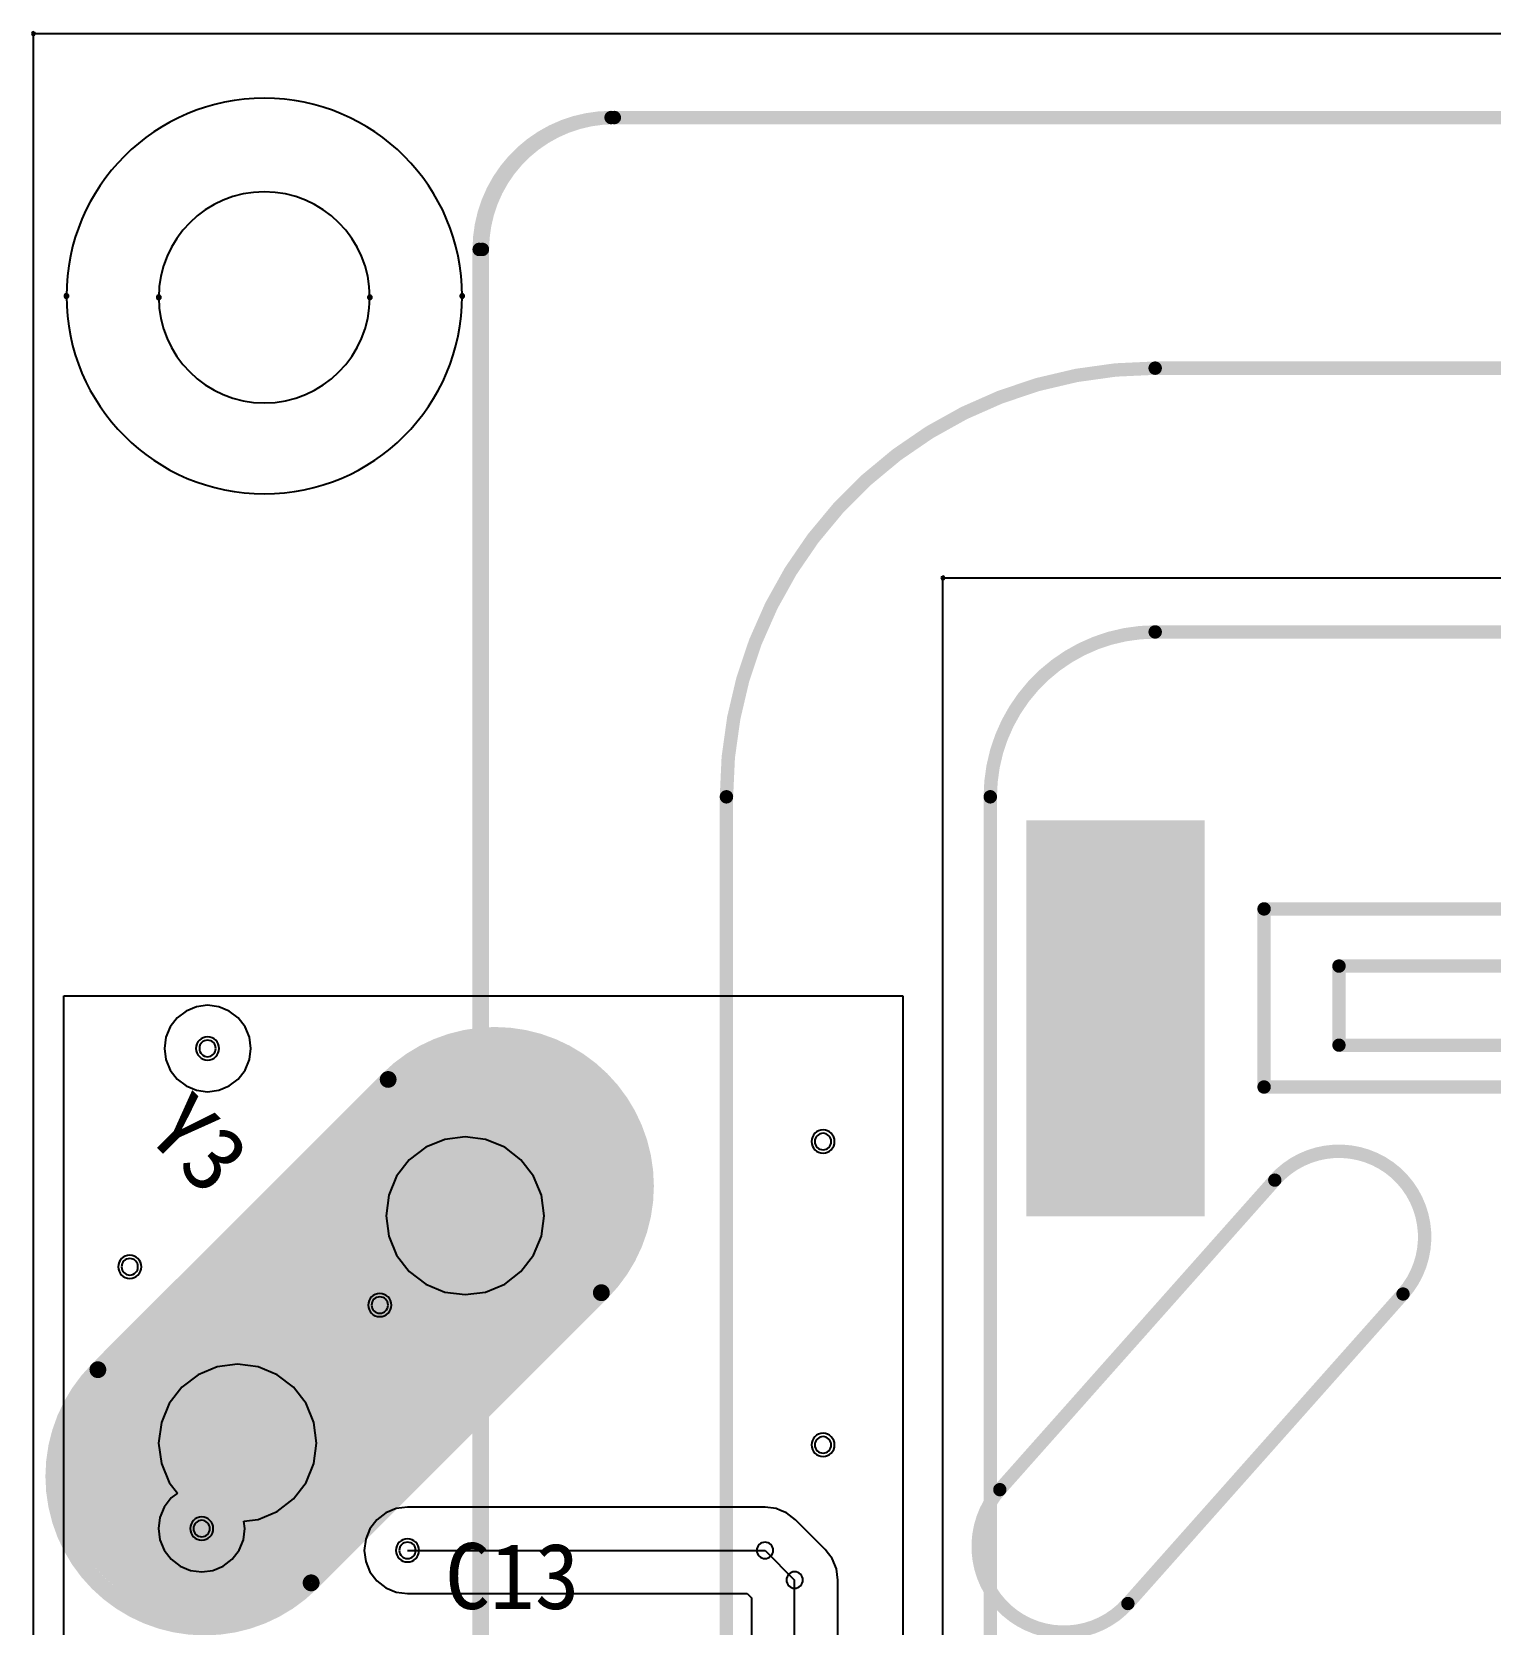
# Model space of a CAD drawing. Header units: inches. Extents: x 32166 to 66782, y 2386 to 7162.
# Drawn here: x 32666.5 to 32766, y 3856.8 to 3965.5 of the extents above; entities that cross this region are included whole.
import ezdxf

# ---------------------------------------------------------------- set-up
doc = ezdxf.new("R2010")
doc.units = ezdxf.units.IN
doc.header["$LTSCALE"] = 0.64311
doc.header["$MEASUREMENT"] = 0
for name, color, linetype in [('KEEPOUTLAYER', 6, 'CONTINUOUS'), ('MULTILAYER', 9, 'CONTINUOUS'), ('TOPLAYER', 1, 'CONTINUOUS'), ('TOPOVERLAY', 2, 'CONTINUOUS'), ('TOPSOLDER', 216, 'CONTINUOUS')]:
    doc.layers.add(name, color=color, linetype=linetype)
doc.styles.get("Standard").update_dxf_attribs({"font": 'txt', "width": 0.8})

msp = doc.modelspace()

# ---------------------------------------------------------------- linework, layer by layer
at = {"layer": 'KEEPOUTLAYER'}
for p, q in [((32666.61, 3965.35), (34174.11, 3965.35)), ((32666.61, 3758.35), (32666.61, 3965.35)), ((32728.66, 3928.21), (32857.09, 3928.21)), ((32728.66, 3852.25), (32728.66, 3928.21))]:
    msp.add_line(p, q, dxfattribs=at)
for centre, radius, start, end in [((32666.61, 3965.35), 0.112, 0, 180), ((32666.61, 3965.35), 0.112, 0, 180), ((32666.61, 3965.35), 0.112, 180, 0), ((32666.61, 3965.35), 0.112, 180, 0), ((32682.36, 3947.35), 7.2, 0, 180), ((32675.16, 3947.35), 0.143, 0, 180), ((32675.16, 3947.35), 0.143, 180, 0), ((32682.36, 3947.35), 7.2, 180, 0), ((32689.56, 3947.35), 0.143, 0, 180), ((32689.56, 3947.35), 0.143, 180, 0), ((32728.66, 3928.21), 0.112, 0, 180), ((32728.66, 3928.21), 0.112, 0, 180), ((32728.66, 3928.21), 0.112, 180, 0), ((32728.66, 3928.21), 0.112, 180, 0)]:
    msp.add_arc(centre, radius, start, end, dxfattribs=at)
at = {"layer": 'MULTILAYER', "const_width": 3.54}
for points in [[(32697.31, 3885.94, 1), (32694.81, 3883.44, 1)], [(32681.8, 3870.42, 1), (32679.29, 3867.92, 1)]]:
    msp.add_lwpolyline(points, format="xyb", close=True, dxfattribs=at)
at = {"layer": 'MULTILAYER'}
for centre, start, end in [((32678.49, 3896.1), 0, 180), ((32678.49, 3896.1), 180, 0), ((32720.48, 3889.75), 0, 180), ((32720.48, 3889.75), 180, 0), ((32673.18, 3881.2), 0, 180), ((32673.18, 3881.2), 180, 0), ((32690.24, 3878.59), 0, 180), ((32690.24, 3878.59), 180, 0), ((32720.48, 3869.05), 0, 180), ((32720.48, 3869.05), 180, 0), ((32678.09, 3863.34), 0, 180), ((32678.09, 3863.34), 180, 0), ((32692.13, 3861.85), 0, 180), ((32692.13, 3861.85), 180, 0)]:
    msp.add_arc(centre, 0.562, start, end, dxfattribs=at)
msp.add_solid([(32734.82, 3911.21), (32734.82, 3885.11), (32746.07, 3911.21), (32746.07, 3885.11)], dxfattribs=at)
at = {"layer": 'TOPLAYER'}
for p, q in [((32668.68, 3853.14), (32668.68, 3899.7)), ((32668.68, 3899.7), (32725.92, 3899.7)), ((32725.92, 3899.7), (32725.92, 3832.47)), ((32677.02, 3898.65), (32676.41, 3898.19)), ((32677.73, 3898.95), (32677.02, 3898.65)), ((32678.49, 3899.05), (32677.73, 3898.95)), ((32679.26, 3898.95), (32678.49, 3899.05)), ((32679.97, 3898.65), (32679.26, 3898.95)), ((32680.58, 3898.19), (32679.97, 3898.65)), ((32675.94, 3897.57), (32675.64, 3896.86)), ((32676.41, 3898.19), (32675.94, 3897.57)), ((32681.05, 3897.57), (32680.58, 3898.19)), ((32681.34, 3896.86), (32681.05, 3897.57)), ((32675.64, 3896.86), (32675.54, 3896.1)), ((32681.44, 3896.1), (32681.34, 3896.86)), ((32675.54, 3896.1), (32675.64, 3895.34)), ((32675.64, 3895.34), (32675.94, 3894.62)), ((32681.05, 3894.62), (32681.34, 3895.34)), ((32681.34, 3895.34), (32681.44, 3896.1)), ((32675.94, 3894.62), (32676.41, 3894.01)), ((32676.41, 3894.01), (32677.02, 3893.54)), ((32679.97, 3893.54), (32680.58, 3894.01)), ((32680.58, 3894.01), (32681.05, 3894.62)), ((32677.02, 3893.54), (32677.73, 3893.25)), ((32677.73, 3893.25), (32678.49, 3893.15)), ((32678.49, 3893.15), (32679.26, 3893.25)), ((32679.26, 3893.25), (32679.97, 3893.54)), ((32694.67, 3889.89), (32693.37, 3889.36)), ((32696.06, 3890.08), (32694.67, 3889.89)), ((32697.46, 3889.89), (32696.06, 3890.08)), ((32698.76, 3889.36), (32697.46, 3889.89)), ((32693.37, 3889.36), (32692.25, 3888.5)), ((32699.87, 3888.5), (32698.76, 3889.36)), ((32692.25, 3888.5), (32691.39, 3887.38)), ((32700.73, 3887.38), (32699.87, 3888.5)), ((32691.39, 3887.38), (32690.86, 3886.08)), ((32701.27, 3886.08), (32700.73, 3887.38)), ((32690.86, 3886.08), (32690.67, 3884.69)), ((32701.45, 3884.69), (32701.27, 3886.08)), ((32690.67, 3884.69), (32690.86, 3883.29)), ((32701.27, 3883.29), (32701.45, 3884.69)), ((32690.86, 3883.29), (32691.39, 3881.99)), ((32700.73, 3881.99), (32701.27, 3883.29)), ((32691.39, 3881.99), (32692.25, 3880.88)), ((32699.87, 3880.88), (32700.73, 3881.99)), ((32692.25, 3880.88), (32693.37, 3880.02)), ((32693.37, 3880.02), (32694.67, 3879.48)), ((32697.46, 3879.48), (32698.76, 3880.02)), ((32698.76, 3880.02), (32699.87, 3880.88)), ((32694.67, 3879.48), (32696.06, 3879.3)), ((32696.06, 3879.3), (32697.46, 3879.48)), ((32680.54, 3874.56), (32679.15, 3874.38)), ((32681.94, 3874.38), (32680.54, 3874.56)), ((32677.85, 3873.84), (32676.73, 3872.98)), ((32679.15, 3874.38), (32677.85, 3873.84)), ((32683.24, 3873.84), (32681.94, 3874.38)), ((32684.35, 3872.98), (32683.24, 3873.84)), ((32676.73, 3872.98), (32675.88, 3871.87)), ((32685.21, 3871.87), (32684.35, 3872.98)), ((32675.88, 3871.87), (32675.34, 3870.57)), ((32685.75, 3870.57), (32685.21, 3871.87)), ((32675.34, 3870.57), (32675.15, 3869.17)), ((32685.93, 3869.17), (32685.75, 3870.57)), ((32675.15, 3869.17), (32675.34, 3867.78)), ((32685.75, 3867.78), (32685.93, 3869.17)), ((32675.34, 3867.78), (32675.88, 3866.48)), ((32685.21, 3866.48), (32685.75, 3867.78)), ((32675.88, 3866.48), (32676.43, 3865.75)), ((32676.43, 3865.75), (32676, 3865.43)), ((32684.35, 3865.36), (32685.21, 3866.48)), ((32675.53, 3864.81), (32675.24, 3864.1)), ((32676, 3865.43), (32675.53, 3864.81)), ((32683.24, 3864.5), (32684.35, 3865.36)), ((32691.36, 3864.7), (32690.65, 3864.41)), ((32692.13, 3864.8), (32691.36, 3864.7)), ((32716.52, 3864.8), (32692.13, 3864.8)), ((32717.28, 3864.7), (32716.52, 3864.8)), ((32717.58, 3864.58), (32717.28, 3864.7)), ((32675.24, 3864.1), (32675.14, 3863.34)), ((32680.97, 3863.84), (32681.94, 3863.96)), ((32681.04, 3863.34), (32680.97, 3863.84)), ((32681.94, 3863.96), (32683.24, 3864.5)), ((32690.04, 3863.94), (32689.57, 3863.33)), ((32690.65, 3864.41), (32690.04, 3863.94)), ((32717.99, 3864.41), (32717.58, 3864.58)), ((32718.6, 3863.94), (32717.99, 3864.41)), ((32720.63, 3861.92), (32718.6, 3863.94)), ((32675.14, 3863.34), (32675.24, 3862.58)), ((32675.24, 3862.58), (32675.53, 3861.86)), ((32680.64, 3861.86), (32680.94, 3862.58)), ((32680.94, 3862.58), (32681.04, 3863.34)), ((32689.28, 3862.62), (32689.18, 3861.85)), ((32689.57, 3863.33), (32689.28, 3862.62)), ((32675.53, 3861.86), (32676, 3861.25)), ((32680.17, 3861.25), (32680.64, 3861.86)), ((32689.18, 3861.85), (32689.28, 3861.09)), ((32692.13, 3861.85), (32716.52, 3861.85)), ((32716.52, 3861.85), (32718.54, 3859.83)), ((32720.86, 3861.61), (32720.63, 3861.92)), ((32721.1, 3861.3), (32720.86, 3861.61)), ((32676, 3861.25), (32676.61, 3860.78)), ((32676.61, 3860.78), (32677.32, 3860.49)), ((32677.32, 3860.49), (32678.09, 3860.39)), ((32678.09, 3860.39), (32678.85, 3860.49)), ((32678.85, 3860.49), (32679.56, 3860.78)), ((32679.56, 3860.78), (32680.17, 3861.25)), ((32689.28, 3861.09), (32689.57, 3860.38)), ((32689.57, 3860.38), (32690.04, 3859.77)), ((32721.39, 3860.59), (32721.1, 3861.3)), ((32721.49, 3859.83), (32721.39, 3860.59)), ((32690.04, 3859.77), (32690.65, 3859.3)), ((32690.65, 3859.3), (32691.36, 3859)), ((32718.54, 3837.28), (32718.54, 3859.83)), ((32721.49, 3837.28), (32721.49, 3859.83)), ((32691.36, 3859), (32692.13, 3858.9)), ((32692.13, 3858.9), (32715.3, 3858.9)), ((32715.3, 3858.9), (32715.59, 3858.61)), ((32715.59, 3858.61), (32715.59, 3844.87))]:
    msp.add_line(p, q, dxfattribs=at)
at = {"layer": 'TOPLAYER', "const_width": 3.54}
for points in [[(32697.31, 3885.94, 1), (32694.81, 3883.44, 1)], [(32681.8, 3870.42, 1), (32679.29, 3867.92, 1)]]:
    msp.add_lwpolyline(points, format="xyb", close=True, dxfattribs=at)
at = {"layer": 'TOPLAYER'}
for centre, start, end in [((32678.49, 3896.1), 0, 180), ((32678.49, 3896.1), 180, 0), ((32720.48, 3889.75), 0, 180), ((32720.48, 3889.75), 180, 0), ((32673.18, 3881.2), 0, 180), ((32673.18, 3881.2), 180, 0), ((32690.24, 3878.59), 0, 180), ((32690.24, 3878.59), 180, 0), ((32720.48, 3869.05), 0, 180), ((32720.48, 3869.05), 180, 0), ((32678.09, 3863.34), 0, 180), ((32678.09, 3863.34), 180, 0), ((32692.13, 3861.85), 0, 180), ((32692.13, 3861.85), 0, 180), ((32692.13, 3861.85), 180, 0), ((32692.13, 3861.85), 180, 0), ((32716.52, 3861.85), 0, 180), ((32716.52, 3861.85), 0, 180), ((32716.52, 3861.85), 180, 0), ((32716.52, 3861.85), 180, 0), ((32718.54, 3859.83), 0, 180), ((32718.54, 3859.83), 0, 180), ((32718.54, 3859.83), 180, 0), ((32718.54, 3859.83), 180, 0)]:
    msp.add_arc(centre, 0.562, start, end, dxfattribs=at)
msp.add_solid([(32734.82, 3911.21), (32734.82, 3885.11), (32746.07, 3911.21), (32746.07, 3885.11)], dxfattribs=at)
at = {"layer": 'TOPOVERLAY'}
for points, const_width in [([(32697.02, 3950.62, -0.414214), (32706.02, 3959.62)], 0.914), ([(32697.24, 3950.62, -0.414214), (32706.24, 3959.62)], 0.914), ([(32713.89, 3913.27, -0.414214), (32743.14, 3942.52)], 0.914), ([(32731.89, 3913.27, -0.414214), (32743.14, 3924.52)], 0.914), ([(32690.81, 3893.98, -1), (32705.36, 3879.44)], 1.14), ([(32751.3, 3887.12, -1), (32760.05, 3879.35)], 0.914), ([(32685.55, 3859.63, -1), (32671.01, 3874.18)], 1.14), ([(32741.28, 3858.23, -1), (32732.54, 3866)], 0.914)]:
    msp.add_lwpolyline(points, format="xyb", dxfattribs=dict(at, const_width=const_width))
for points, const_width in [([(32706.02, 3959.62), (32880.62, 3959.62)], 0.914), ([(32697.02, 3812.02), (32697.02, 3950.62)], 0.914), ([(32697.24, 3812.02), (32697.24, 3950.62)], 0.914), ([(32743.14, 3942.52), (32843.49, 3942.52)], 0.914), ([(32743.14, 3924.52), (32843.49, 3924.52)], 0.914), ([(32713.89, 3849.37), (32713.89, 3913.27)], 0.914), ([(32731.89, 3849.37), (32731.89, 3913.27)], 0.914), ([(32750.57, 3893.47), (32750.57, 3905.62)], 0.914), ([(32750.57, 3905.62), (32778.47, 3905.62)], 0.914), ([(32755.68, 3896.32), (32755.68, 3901.72)], 0.914), ([(32755.68, 3901.72), (32778.47, 3901.72)], 0.914), ([(32679.09, 3867.72), (32697.35, 3885.98)], 21.72), ([(32755.68, 3896.32), (32778.47, 3896.32)], 0.914), ([(32671.01, 3874.18), (32690.81, 3893.98)], 1.14), ([(32750.57, 3893.47), (32778.47, 3893.47)], 0.914), ([(32732.54, 3866), (32751.3, 3887.12)], 0.914), ([(32685.55, 3859.63), (32705.36, 3879.44)], 1.14), ([(32741.28, 3858.23), (32760.05, 3879.35)], 0.914)]:
    msp.add_lwpolyline(points, dxfattribs=dict(at, const_width=const_width))
for points, const_width in [([(32706.02, 3959.85, 1), (32706.02, 3959.39, 1)], 0.457), ([(32706.02, 3959.85, 1), (32706.02, 3959.39, 1)], 0.457), ([(32706.24, 3959.85, 1), (32706.24, 3959.39, 1)], 0.457), ([(32697.02, 3950.85, 1), (32697.02, 3950.39, 1)], 0.457), ([(32697.02, 3950.85, 1), (32697.02, 3950.39, 1)], 0.457), ([(32697.24, 3950.85, 1), (32697.24, 3950.39, 1)], 0.457), ([(32697.24, 3950.85, 1), (32697.24, 3950.39, 1)], 0.457), ([(32743.14, 3942.75, 1), (32743.14, 3942.29, 1)], 0.457), ([(32743.14, 3942.75, 1), (32743.14, 3942.29, 1)], 0.457), ([(32743.14, 3924.75, 1), (32743.14, 3924.29, 1)], 0.457), ([(32743.14, 3924.75, 1), (32743.14, 3924.29, 1)], 0.457), ([(32713.89, 3913.5, 1), (32713.89, 3913.04, 1)], 0.457), ([(32713.89, 3913.5, 1), (32713.89, 3913.04, 1)], 0.457), ([(32731.89, 3913.5, 1), (32731.89, 3913.04, 1)], 0.457), ([(32731.89, 3913.5, 1), (32731.89, 3913.04, 1)], 0.457), ([(32750.57, 3905.85, 1), (32750.57, 3905.39, 1)], 0.457), ([(32750.57, 3905.85, 1), (32750.57, 3905.39, 1)], 0.457), ([(32755.68, 3901.95, 1), (32755.68, 3901.49, 1)], 0.457), ([(32755.68, 3901.95, 1), (32755.68, 3901.49, 1)], 0.457), ([(32701.19, 3889.82, 1), (32693.52, 3882.14, 1)], 10.86), ([(32755.68, 3896.55, 1), (32755.68, 3896.1, 1)], 0.457), ([(32755.68, 3896.55, 1), (32755.68, 3896.1, 1)], 0.457), ([(32691.01, 3894.19, 1), (32690.61, 3893.78, 1)], 0.572), ([(32691.01, 3894.19, 1), (32690.61, 3893.78, 1)], 0.572), ([(32750.57, 3893.7, 1), (32750.57, 3893.24, 1)], 0.457), ([(32750.57, 3893.7, 1), (32750.57, 3893.24, 1)], 0.457), ([(32751.3, 3887.34, 1), (32751.3, 3886.89, 1)], 0.457), ([(32751.3, 3887.34, 1), (32751.3, 3886.89, 1)], 0.457), ([(32705.56, 3879.64, 1), (32705.15, 3879.23, 1)], 0.572), ([(32705.56, 3879.64, 1), (32705.15, 3879.23, 1)], 0.572), ([(32760.05, 3879.57, 1), (32760.05, 3879.12, 1)], 0.457), ([(32760.05, 3879.57, 1), (32760.05, 3879.12, 1)], 0.457), ([(32682.93, 3871.55, 1), (32675.25, 3863.88, 1)], 10.86), ([(32671.21, 3874.38, 1), (32670.8, 3873.98, 1)], 0.572), ([(32671.21, 3874.38, 1), (32670.8, 3873.98, 1)], 0.572), ([(32732.54, 3866.22, 1), (32732.54, 3865.77, 1)], 0.457), ([(32732.54, 3866.22, 1), (32732.54, 3865.77, 1)], 0.457), ([(32685.76, 3859.84, 1), (32685.35, 3859.43, 1)], 0.572), ([(32685.76, 3859.84, 1), (32685.35, 3859.43, 1)], 0.572), ([(32741.28, 3858.45, 1), (32741.28, 3858, 1)], 0.457), ([(32741.28, 3858.45, 1), (32741.28, 3858, 1)], 0.457)]:
    msp.add_lwpolyline(points, format="xyb", close=True, dxfattribs=dict(at, const_width=const_width))
for centre, radius, start, end in [((32682.36, 3947.44), 13.5, 0, 180), ((32668.86, 3947.44), 0.143, 0, 180), ((32668.86, 3947.44), 0.143, 180, 0), ((32682.36, 3947.44), 13.5, 180, 0), ((32695.86, 3947.44), 0.143, 0, 180), ((32695.86, 3947.44), 0.143, 180, 0)]:
    msp.add_arc(centre, radius, start, end, dxfattribs=at)
at = {"layer": 'TOPSOLDER', "const_width": 4}
for points in [[(32697.48, 3886.1, 1), (32694.65, 3883.27, 1)], [(32681.96, 3870.59, 1), (32679.13, 3867.76, 1)]]:
    msp.add_lwpolyline(points, format="xyb", close=True, dxfattribs=at)
at = {"layer": 'TOPSOLDER'}
for centre, start, end in [((32678.49, 3896.1), 0, 180), ((32678.49, 3896.1), 180, 0), ((32720.48, 3889.75), 0, 180), ((32720.48, 3889.75), 180, 0), ((32673.18, 3881.2), 0, 180), ((32673.18, 3881.2), 180, 0), ((32690.24, 3878.59), 0, 180), ((32690.24, 3878.59), 180, 0), ((32720.48, 3869.05), 0, 180), ((32720.48, 3869.05), 180, 0), ((32678.09, 3863.34), 0, 180), ((32678.09, 3863.34), 180, 0), ((32692.13, 3861.85), 0, 180), ((32692.13, 3861.85), 180, 0)]:
    msp.add_arc(centre, 0.791, start, end, dxfattribs=at)
msp.add_solid([(32734.36, 3911.67), (32734.36, 3884.65), (32746.52, 3911.67), (32746.52, 3884.65)], dxfattribs=at)

# ---------------------------------------------------------------- texts
at = {"layer": 'TOPOVERLAY'}
for s, rotation, p in [('Y3', 315, (32674.16, 3890.19)), ('C13', 360, (32694.69, 3857.85))]:
    msp.add_text(s, height=4.5, rotation=rotation, dxfattribs=at).set_placement(p)

doc.saveas('drawing.dxf')
